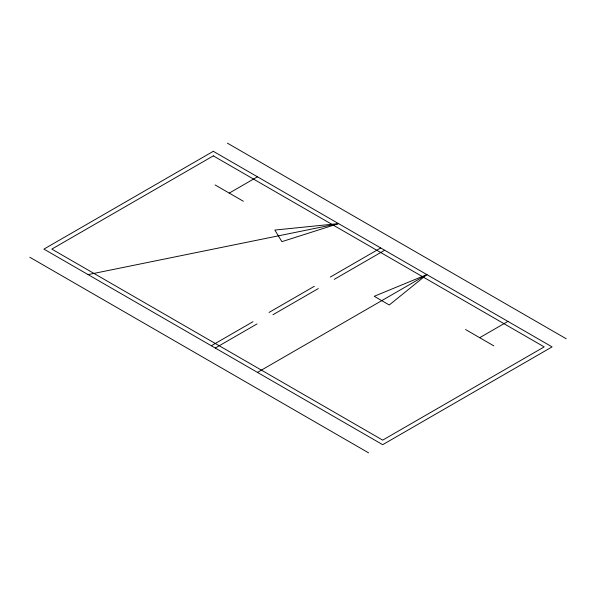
<?xml version="1.0" encoding="UTF-8"?>
<svg xmlns="http://www.w3.org/2000/svg" width="596" height="596" viewBox="0 0 596 596"><rect width="100%" height="100%" fill="white"/><g stroke="black" fill="none" stroke-linecap="round" stroke-linejoin="round"><path stroke-width="0.89" d="M426.855 274.6L389.262 304.988L374.221 296.301L426.855 274.6L257.472 372.396M229.236 193.104L257.472 176.803M211.327 345.755L253.017 321.691M269.012 312.453L314.33 286.289M330.326 277.051L380.717 247.958M215.283 348.042L256.965 323.971M272.961 314.74L318.286 288.568M334.281 279.338L384.673 250.245M479.691 337.701L507.919 321.4M338.528 223.604L281.901 241.648L274.823 230.063L338.528 223.604L88.081 274.6M227.419 143.159L566.2 338.751M215.119 184.954L243.354 201.254M465.573 329.551L493.808 345.851M29.8 257.248L368.581 452.841M213.308 151.309L43.918 249.106L382.692 444.69L552.082 346.894L213.308 151.309M213.308 155.869L51.822 249.106L382.692 440.131L544.178 346.894L213.308 155.869"/></g></svg>
